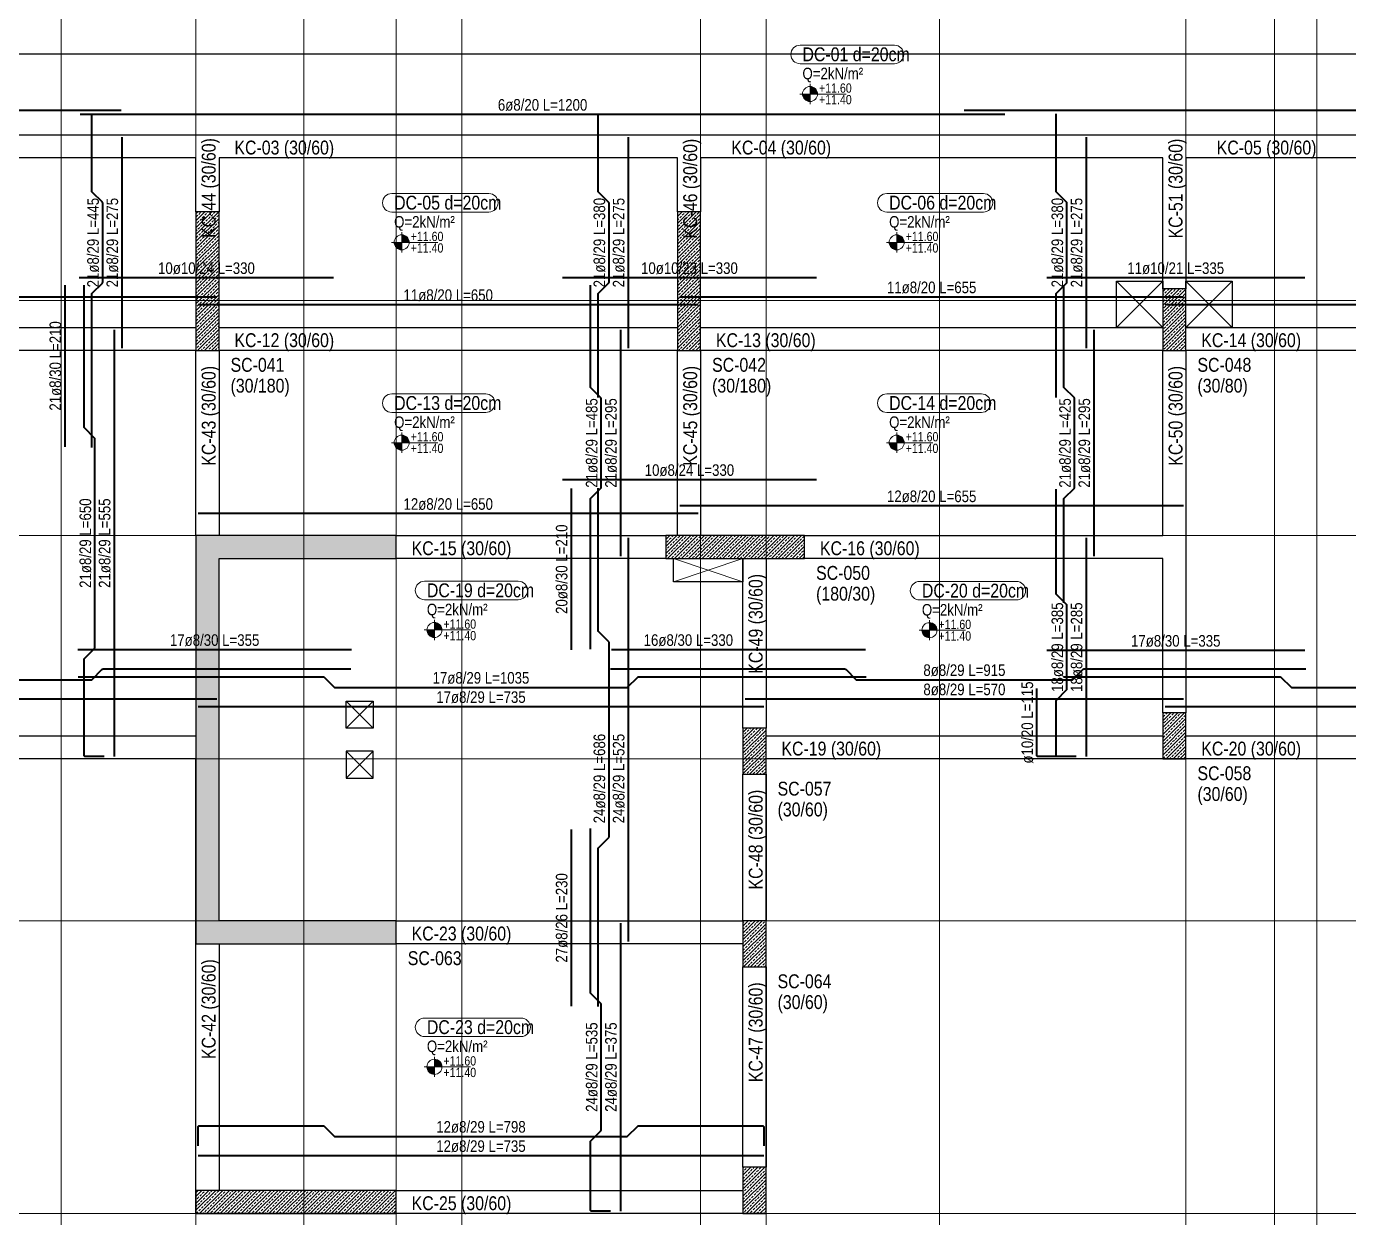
# Model space of a CAD drawing. Header units: millimetres. Extents: x 2439 to 10957, y 567 to 5865.
# Drawn here: x 6617 to 8333, y 3082 to 4628 of the extents above; entities that cross this region are included whole.
import ezdxf
from ezdxf.enums import TextEntityAlignment as Align

# ---------------------------------------------------------------- set-up
doc = ezdxf.new("R2010")
doc.units = ezdxf.units.MM
doc.linetypes.add('DASHED', pattern=[0.75, 0.5, -0.25])
for name, color, linetype, lineweight in [('AKS CIZGISI (BEYKENT)', 252, 'DASHED', 20), ('CIZGI (BEYKENT)', 1, 'Continuous', 20), ('DONATI (BEYKENT)', 4, 'Continuous', 40), ('DONATI YAZISI (BEYKENT)', 3, 'Continuous', 20), ('DOSEME ISMI (BEYKENT)', 9, 'Continuous', 20), ('DOSEME PAFTA (BEYKENT)', 3, 'Continuous', 20), ('KALIP BOSLUK (BEYKENT)', 30, 'Continuous', 25), ('KAT SINIRI (BEYKENT)', 41, 'Continuous', 25), ('KIRIS (BEYKENT)', 2, 'Continuous', 30), ('KIRIS ISMI (BEYKENT)', 40, 'Continuous', 20), ('KOLON (BEYKENT)', 3, 'Continuous', 30), ('KOLON ISMI (BEYKENT)', 91, 'Continuous', 20), ('KOT CIZGISI (BEYKENT)', 7, 'Continuous', 20), ('KOT YAZI (BEYKENT)', 7, 'Continuous', 20), ('TARAMA (BEYKENT)', 252, 'Continuous', 20), ('YUK YAZISI (BEYKENT)', 140, 'Continuous', 20)]:
    doc.layers.add(name, color=color, linetype=linetype, lineweight=lineweight)
doc.styles.add('DONATI YAZISI (BEYKENT)', font='')
doc.styles.add('YAZI (BEYKENT)', font='')
doc.styles.get('DONATI YAZISI (BEYKENT)').set_extended_font_data('Bahnschrift Light Condensed')
doc.styles.get('YAZI (BEYKENT)').set_extended_font_data('Bahnschrift Light Condensed')
pattern_1 = [(45, (-125226.307, -4217.866), (-4.49012806, 4.49012806), []), (45, (-125221.817, -4217.866), (-4.49012806, 4.49012806), [3.175, -1.5875])]

msp = doc.modelspace()

# ---------------------------------------------------------------- hatches: boundary and pattern name
at = {"layer": 'KOT CIZGISI (BEYKENT)', "true_color": 0x000000}
h = msp.add_hatch(color=18, dxfattribs=at)
h.dxf.hatch_style = 1
h.paths.add_polyline_path([(7634, 4550.1), (7634, 4540.3), (7643.7, 4540.3, 0.414214)])
h = msp.add_hatch(color=18, dxfattribs=at)
h.dxf.hatch_style = 1
h.paths.add_polyline_path([(7634, 4540.3), (7624.2, 4540.3, 0.414214), (7634, 4530.6)])
h = msp.add_hatch(color=18, dxfattribs=at)
h.dxf.hatch_style = 1
h.paths.add_polyline_path([(7104, 4347.8), (7094.2, 4347.8, 0.414214), (7104, 4338.1)])
h = msp.add_hatch(color=18, dxfattribs=at)
h.dxf.hatch_style = 1
h.paths.add_polyline_path([(7104, 4357.6), (7104, 4347.8), (7113.7, 4347.8, 0.414214)])
h = msp.add_hatch(color=18, dxfattribs=at)
h.dxf.hatch_style = 1
h.paths.add_polyline_path([(7746.5, 4347.8), (7736.7, 4347.8, 0.414214), (7746.5, 4338.1)])
h = msp.add_hatch(color=18, dxfattribs=at)
h.dxf.hatch_style = 1
h.paths.add_polyline_path([(7746.5, 4357.6), (7746.5, 4347.8), (7756.2, 4347.8, 0.414214)])
h = msp.add_hatch(color=18, dxfattribs=at)
h.dxf.hatch_style = 1
h.paths.add_polyline_path([(7104, 4087.8), (7094.2, 4087.8, 0.414214), (7104, 4078.1)])
h = msp.add_hatch(color=18, dxfattribs=at)
h.dxf.hatch_style = 1
h.paths.add_polyline_path([(7104, 4097.6), (7104, 4087.8), (7113.7, 4087.8, 0.414214)])
h = msp.add_hatch(color=18, dxfattribs=at)
h.dxf.hatch_style = 1
h.paths.add_polyline_path([(7746.5, 4087.8), (7736.7, 4087.8, 0.414214), (7746.5, 4078.1)])
h = msp.add_hatch(color=18, dxfattribs=at)
h.dxf.hatch_style = 1
h.paths.add_polyline_path([(7746.5, 4097.6), (7746.5, 4087.8), (7756.2, 4087.8, 0.414214)])
h = msp.add_hatch(color=18, dxfattribs=at)
h.dxf.hatch_style = 1
h.paths.add_polyline_path([(7146.5, 3844.7), (7136.7, 3844.7, 0.414214), (7146.5, 3835)])
h = msp.add_hatch(color=18, dxfattribs=at)
h.dxf.hatch_style = 1
h.paths.add_polyline_path([(7146.5, 3854.5), (7146.5, 3844.7), (7156.2, 3844.7, 0.414214)])
h = msp.add_hatch(color=18, dxfattribs=at)
h.dxf.hatch_style = 1
h.paths.add_polyline_path([(7789, 3844.4), (7779.2, 3844.4, 0.414214), (7789, 3834.6)])
h = msp.add_hatch(color=18, dxfattribs=at)
h.dxf.hatch_style = 1
h.paths.add_polyline_path([(7789, 3854.2), (7789, 3844.4), (7798.7, 3844.4, 0.414214)])
h = msp.add_hatch(color=18, dxfattribs=at)
h.dxf.hatch_style = 1
h.paths.add_polyline_path([(7146.5, 3277.8), (7136.7, 3277.8, 0.414214), (7146.5, 3268.1)])
h = msp.add_hatch(color=18, dxfattribs=at)
h.dxf.hatch_style = 1
h.paths.add_polyline_path([(7146.5, 3287.6), (7146.5, 3277.8), (7156.2, 3277.8, 0.414214)])
at = {"layer": 'TARAMA (BEYKENT)'}
h = msp.add_hatch(dxfattribs=at)
h.set_pattern_fill('ANSI33', color=256, style=0)
h.set_pattern_definition(pattern_1)
h.paths.add_polyline_path([(6836.9, 4207.4), (6866.9, 4207.4), (6866.9, 4387.4), (6836.9, 4387.4)], flags=16)
h = msp.add_hatch(dxfattribs=at)
h.set_pattern_fill('ANSI33', color=256, style=0)
h.set_pattern_definition(pattern_1)
h.paths.add_polyline_path([(7461.9, 4207.4), (7491.9, 4207.4), (7491.9, 4387.4), (7461.9, 4387.4)], flags=16)
h = msp.add_hatch(dxfattribs=at)
h.set_pattern_fill('ANSI33', color=256, style=0)
h.set_pattern_definition(pattern_1)
h.paths.add_polyline_path([(8091.9, 4207.4), (8121.9, 4207.4), (8121.9, 4287.4), (8091.9, 4287.4)], flags=16)
h = msp.add_hatch(dxfattribs=at)
h.set_pattern_fill('ANSI33', color=256, style=0)
h.set_pattern_definition(pattern_1)
h.paths.add_polyline_path([(6836.9, 3967.4), (6836.9, 3437.4), (7096.9, 3437.4), (7096.9, 3467.4), (6866.9, 3467.4), (6866.9, 3937.4), (7096.9, 3937.4), (7096.9, 3967.4)], flags=16)
h = msp.add_hatch(dxfattribs=at)
h.set_pattern_fill('ANSI33', color=256, style=0)
h.set_pattern_definition(pattern_1)
h.paths.add_polyline_path([(7446.9, 3937.4), (7626.9, 3937.4), (7626.9, 3967.4), (7446.9, 3967.4)], flags=16)
h = msp.add_hatch(dxfattribs=at)
h.set_pattern_fill('ANSI33', color=256, style=0)
h.set_pattern_definition(pattern_1)
h.paths.add_polyline_path([(8091.9, 3677.4), (8121.9, 3677.4), (8121.9, 3737.4), (8091.9, 3737.4)], flags=16)
h = msp.add_hatch(dxfattribs=at)
h.set_pattern_fill('ANSI33', color=256, style=0)
h.set_pattern_definition(pattern_1)
h.paths.add_polyline_path([(7546.9, 3657.4), (7576.9, 3657.4), (7576.9, 3717.4), (7546.9, 3717.4)], flags=16)
h = msp.add_hatch(dxfattribs=at)
h.set_pattern_fill('ANSI33', color=256, style=0)
h.set_pattern_definition(pattern_1)
h.paths.add_polyline_path([(7546.9, 3407.4), (7576.9, 3407.4), (7576.9, 3467.4), (7546.9, 3467.4)], flags=16)
h = msp.add_hatch(dxfattribs=at)
h.set_pattern_fill('ANSI33', color=256, style=0)
h.set_pattern_definition(pattern_1)
h.paths.add_polyline_path([(7546.9, 3087.4), (7576.9, 3087.4), (7576.9, 3147.4), (7546.9, 3147.4)], flags=16)
h = msp.add_hatch(dxfattribs=at)
h.set_pattern_fill('ANSI33', color=256, style=0)
h.set_pattern_definition(pattern_1)
h.paths.add_polyline_path([(6836.9, 3087.4), (7096.9, 3087.4), (7096.9, 3117.4), (6836.9, 3117.4)], flags=16)

# ---------------------------------------------------------------- linework, layer by layer
at = {"layer": 'AKS CIZGISI (BEYKENT)', "color": 175, "true_color": 0x4554a5}
for p, q in [((8291.9, 627.4), (8291.9, 5567.4)), ((6976.9, 687.4), (6976.9, 5507.4)), ((7181.9, 687.4), (7181.9, 5507.4)), ((7801.9, 687.4), (7801.9, 5507.4)), ((8236.9, 687.4), (8236.9, 5507.4)), ((2796.9, 4207.4), (10836.9, 4207.4))]:
    msp.add_line(p, q, dxfattribs=at)
at = {"layer": 'AKS CIZGISI (BEYKENT)'}
for p, q in [((6661.9, 687.4), (6661.9, 5507.4)), ((6836.9, 687.4), (6836.9, 5507.4)), ((7096.9, 687.4), (7096.9, 5507.4)), ((7491.9, 687.4), (7491.9, 5507.4)), ((7576.9, 687.4), (7576.9, 5507.4)), ((8121.9, 687.4), (8121.9, 5507.4)), ((2796.9, 4272.4), (10836.9, 4272.4)), ((2796.9, 3967.4), (10836.9, 3967.4)), ((2796.9, 3677.4), (10836.9, 3677.4)), ((2796.9, 3467.4), (10836.9, 3467.4)), ((2796.9, 3087.4), (10836.9, 3087.4))]:
    msp.add_line(p, q, dxfattribs=at)
at = {"layer": 'CIZGI (BEYKENT)'}
for p, q in [((8031.9, 4297.4), (8091.9, 4237.4)), ((8091.9, 4297.4), (8031.9, 4237.4)), ((8121.9, 4237.4), (8181.9, 4297.4)), ((8181.9, 4237.4), (8121.9, 4297.4)), ((7456.9, 3907.4), (7546.9, 3937.4)), ((7456.9, 3937.4), (7546.9, 3907.4)), ((7031.9, 3717.4), (7066.9, 3752.4)), ((7031.9, 3752.4), (7066.9, 3717.4)), ((7032.1, 3687.4), (7067.1, 3652.4)), ((7067.1, 3687.4), (7032.1, 3652.4))]:
    msp.add_line(p, q, dxfattribs=at)
at = {"layer": 'DONATI (BEYKENT)'}
for points in [[(6739.9, 4518.7), (5539.9, 4518.7)], [(7886.9, 4513.7), (6686.9, 4513.7)], [(9033.9, 4518.7), (7833.9, 4518.7)], [(6740.9, 4484.4), (6740.9, 4210.4)], [(7398.1, 4484.4), (7398.1, 4210.4)], [(7992.5, 4484.4), (7992.5, 4210.4)], [(6666.9, 4292.4), (6666.9, 4082.4)], [(7015.6, 4301.8), (6685.6, 4301.8)], [(7642.4, 4301.8), (7312.6, 4301.8)], [(8276.1, 4301.8), (7941.4, 4301.8)], [(6863.9, 4276.8), (6204.9, 4276.8)], [(8118.9, 4276.8), (7464.9, 4276.8)], [(7488.9, 4266.8), (6839.9, 4266.8)], [(8763.9, 4266.8), (8094.9, 4266.8)], [(6730.9, 4234.4), (6730.9, 3680.4)], [(7388.1, 4234.4), (7388.1, 3940.4)], [(8002.5, 4234.4), (8002.5, 3940.4)], [(7642.4, 4039.7), (7312.6, 4039.7)], [(7324.1, 4028.4), (7324.1, 3818.9)], [(8118.9, 4005.7), (7464.9, 4005.7)], [(7488.9, 3995.7), (6839.9, 3995.7)], [(7398.1, 3964.4), (7398.1, 3440.4)], [(7992.5, 3964.4), (7992.5, 3680.4)], [(7038.9, 3819.1), (6683.6, 3819.1)], [(7706.1, 3819.1), (7376.4, 3819.1)], [(8276.1, 3818.1), (7941.4, 3818.1)], [(6863.9, 3755.1), (6204.9, 3755.1)], [(7573.9, 3745.1), (6839.9, 3745.1)], [(8118.9, 3755.1), (7549.9, 3755.1)], [(8763.9, 3745.1), (8094.9, 3745.1)], [(7324.1, 3585.9), (7324.1, 3356.4)], [(7388.1, 3464.4), (7388.1, 3090.4)], [(7573.9, 3162.4), (6839.9, 3162.4)]]:
    msp.add_lwpolyline(points, dxfattribs=at)
for points in [[(6701.9, 4081.4), (6701.9, 4280.7, -0.198912), (6702.4, 4281.8), (6715.5, 4294.9, 0.198912), (6715.9, 4296), (6715.9, 4398.7, 0.198912), (6715.5, 4399.8), (6702.4, 4412.9, -0.198912), (6701.9, 4414), (6701.9, 4514.4)], [(7359.1, 4146.4), (7359.1, 4280.7, -0.198912), (7359.5, 4281.8), (7372.6, 4294.9, 0.198912), (7373.1, 4296), (7373.1, 4398.7, 0.198912), (7372.6, 4399.8), (7359.5, 4412.9, -0.198912), (7359.1, 4414), (7359.1, 4514.4)], [(7953.5, 4146.4), (7953.5, 4280.7, -0.198912), (7954, 4281.8), (7967.1, 4294.9, 0.198912), (7967.5, 4296), (7967.5, 4398.7, 0.198912), (7967.1, 4399.8), (7954, 4412.9, -0.198912), (7953.5, 4414), (7953.5, 4514.4)], [(6717.9, 3680.4), (6693.4, 3680.4, -0.414214), (6691.9, 3681.9), (6691.9, 3806.7, -0.198912), (6692.4, 3807.8), (6705.5, 3820.9, 0.198912), (6705.9, 3822), (6705.9, 4092.7, 0.198912), (6705.5, 4093.8), (6692.4, 4106.9, -0.198912), (6691.9, 4108), (6691.9, 4292.4)], [(7349.1, 3819.9), (7349.1, 4014.7, -0.198912), (7349.5, 4015.8), (7362.6, 4028.9, 0.198912), (7363.1, 4030), (7363.1, 4144.7, 0.198912), (7362.6, 4145.8), (7349.5, 4158.9, -0.198912), (7349.1, 4160), (7349.1, 4292.4)], [(7963.5, 3879.9), (7963.5, 4014.7, -0.198912), (7964, 4015.8), (7977.1, 4028.9, 0.198912), (7977.5, 4030), (7977.5, 4144.7, 0.198912), (7977.1, 4145.8), (7964, 4158.9, -0.198912), (7963.5, 4160), (7963.5, 4292.4)], [(7359.1, 3355.9), (7359.1, 3560.7, -0.198912), (7359.5, 3561.8), (7372.6, 3574.9, 0.198912), (7373.1, 3576), (7373.1, 3828.7, 0.198912), (7372.6, 3829.8), (7359.5, 3842.9, -0.198912), (7359.1, 3844), (7359.1, 4028.9)], [(7979.5, 3680.4), (7955, 3680.4, -0.414214), (7953.5, 3681.9), (7953.5, 3752.7, -0.198912), (7954, 3753.8), (7967.1, 3766.9, 0.198912), (7967.5, 3768), (7967.5, 3876.7, 0.198912), (7967.1, 3877.8), (7954, 3890.9, -0.198912), (7953.5, 3892), (7953.5, 4027.4)], [(6049.6, 3794.1), (6352.3, 3794.1, -0.198912), (6353.3, 3793.7), (6366.4, 3780.5, 0.198912), (6367.5, 3780.1), (6701.3, 3780.1, 0.198912), (6702.3, 3780.5), (6715.4, 3793.7, -0.198912), (6716.5, 3794.1), (7037.9, 3794.1)], [(7374.9, 3794.1), (7679.3, 3794.1, -0.198912), (7680.3, 3793.7), (7693.4, 3780.5, 0.198912), (7694.5, 3780.1), (7974.3, 3780.1, 0.198912), (7975.3, 3780.5), (7988.4, 3793.7, -0.198912), (7989.5, 3794.1), (8277.6, 3794.1)], [(6684.1, 3784.1), (7002.3, 3784.1, -0.198912), (7003.3, 3783.7), (7016.4, 3770.5, 0.198912), (7017.5, 3770.1), (7396.3, 3770.1, 0.198912), (7397.3, 3770.5), (7410.4, 3783.7, -0.198912), (7411.5, 3784.1), (7707.1, 3784.1)], [(7963.1, 3784.1), (8244.3, 3784.1, -0.198912), (8245.3, 3783.7), (8258.4, 3770.5, 0.198912), (8259.5, 3770.1), (8599.3, 3770.1, 0.198912), (8600.3, 3770.5), (8613.4, 3783.7, -0.198912), (8614.5, 3784.1), (8895.6, 3784.1)], [(7954.5, 3680.4), (7930, 3680.4, -0.414214), (7928.5, 3681.9), (7928.5, 3768.9)], [(7375.1, 3090.4), (7350.6, 3090.4, -0.414214), (7349.1, 3091.9), (7349.1, 3180.7, -0.198912), (7349.5, 3181.8), (7362.6, 3194.9, 0.198912), (7363.1, 3196), (7363.1, 3358.7, 0.198912), (7362.6, 3359.8), (7349.5, 3372.9, -0.198912), (7349.1, 3374), (7349.1, 3586.9)], [(6839.9, 3175.4), (6839.9, 3199.9, -0.414214), (6841.4, 3201.4), (7002.3, 3201.4, -0.198912), (7003.3, 3201), (7016.4, 3187.9, 0.198912), (7017.5, 3187.4), (7396.3, 3187.4, 0.198912), (7397.3, 3187.9), (7410.4, 3201, -0.198912), (7411.5, 3201.4), (7572.4, 3201.4, -0.414214), (7573.9, 3199.9), (7573.9, 3175.4)]]:
    msp.add_lwpolyline(points, format="xyb", dxfattribs=at)
at = {"layer": 'DOSEME PAFTA (BEYKENT)'}
for points in [[(7621.2, 4603.6), (7743.6, 4603.6, -1), (7743.6, 4579.6), (7621.2, 4579.6, -1)], [(7091.2, 4411.1), (7217.1, 4411.1, -1), (7217.1, 4387.1), (7091.2, 4387.1, -1)], [(7733.7, 4411.1), (7859.1, 4411.1, -1), (7859.1, 4387.1), (7733.7, 4387.1, -1)], [(7091.2, 4151.1), (7213.1, 4151.1, -1), (7213.1, 4127.1), (7091.2, 4127.1, -1)], [(7733.7, 4151.1), (7856.5, 4151.1, -1), (7856.5, 4127.1), (7733.7, 4127.1, -1)], [(7133.7, 3908), (7255.4, 3908, -1), (7255.4, 3884), (7133.7, 3884, -1)], [(7776.2, 3907.7), (7901.9, 3907.7, -1), (7901.9, 3883.7), (7776.2, 3883.7, -1)], [(7133.7, 3341.1), (7259, 3341.1, -1), (7259, 3317.1), (7133.7, 3317.1, -1)]]:
    msp.add_lwpolyline(points, format="xyb", close=True, dxfattribs=at)
at = {"layer": 'KALIP BOSLUK (BEYKENT)'}
for points in [[(8031.9, 4297.4), (8091.9, 4297.4), (8091.9, 4237.4), (8031.9, 4237.4)], [(8121.9, 4297.4), (8181.9, 4297.4), (8181.9, 4237.4), (8121.9, 4237.4)], [(7456.9, 3937.4), (7546.9, 3937.4), (7546.9, 3907.4), (7456.9, 3907.4)], [(7031.9, 3752.4), (7066.9, 3752.4), (7066.9, 3717.4), (7031.9, 3717.4)], [(7067.1, 3687.4), (7032.1, 3687.4), (7032.1, 3652.4), (7067.1, 3652.4)]]:
    msp.add_lwpolyline(points, close=True, dxfattribs=at)
at = {"layer": 'KAT SINIRI (BEYKENT)'}
msp.add_lwpolyline([(5536.7, 4592.4), (9851.7, 4592.4), (9851.7, 4302.4), (10056.7, 4302.4), (10056.6, 1867.4), (9216.9, 1867.4), (9216.7, 3677.4), (7576.7, 3677.4), (7576.7, 3087.4), (6836.7, 3087.4), (6836.7, 3677.4), (5536.9, 3677.4)], close=True, dxfattribs=at)
at = {"layer": 'KIRIS (BEYKENT)'}
for p, q in [((5566.9, 4487.4), (9711.9, 4487.4)), ((6836.9, 4457.4), (6231.9, 4457.4)), ((6836.9, 4387.4), (6836.9, 4457.4)), ((7461.9, 4457.4), (6866.9, 4457.4)), ((6866.9, 4457.4), (6866.9, 4387.4)), ((7461.9, 4387.4), (7461.9, 4457.4)), ((8091.9, 4457.4), (7491.9, 4457.4)), ((7491.9, 4457.4), (7491.9, 4387.4)), ((8091.9, 4287.4), (8091.9, 4457.4)), ((8736.9, 4457.4), (8121.9, 4457.4)), ((8121.9, 4457.4), (8121.9, 4287.4)), ((6231.9, 4237.4), (6836.9, 4237.4)), ((6866.9, 4237.4), (7461.9, 4237.4)), ((7491.9, 4237.4), (8091.9, 4237.4)), ((8121.9, 4237.4), (8736.9, 4237.4)), ((6836.9, 4207.4), (6231.9, 4207.4)), ((6836.9, 3967.4), (6836.9, 4207.4)), ((7461.9, 4207.4), (6866.9, 4207.4)), ((6866.9, 4207.4), (6866.9, 3967.4)), ((7461.9, 3967.4), (7461.9, 4207.4)), ((8091.9, 4207.4), (7491.9, 4207.4)), ((7491.9, 4207.4), (7491.9, 3967.4)), ((8091.9, 3967.4), (8091.9, 4207.4)), ((8736.9, 4207.4), (8121.9, 4207.4)), ((8121.9, 4207.4), (8121.9, 3737.4)), ((7096.9, 3967.4), (7446.9, 3967.4)), ((7626.9, 3967.4), (8091.9, 3967.4)), ((7446.9, 3937.4), (7096.9, 3937.4)), ((7546.9, 3717.4), (7546.9, 3937.4)), ((7576.9, 3937.4), (7576.9, 3717.4)), ((8091.9, 3937.4), (7626.9, 3937.4)), ((8091.9, 3737.4), (8091.9, 3937.4)), ((6231.9, 3707.4), (6836.9, 3707.4)), ((7576.9, 3707.4), (8091.9, 3707.4)), ((8121.9, 3707.4), (8706.9, 3707.4)), ((6836.9, 3677.4), (6231.9, 3677.4)), ((8091.9, 3677.4), (7576.9, 3677.4)), ((8706.9, 3677.4), (8121.9, 3677.4)), ((7546.9, 3467.4), (7546.9, 3657.4)), ((7576.9, 3657.4), (7576.9, 3467.4)), ((7096.9, 3467.4), (7546.9, 3467.4)), ((6836.9, 3117.4), (6836.9, 3437.4)), ((6866.9, 3437.4), (6866.9, 3117.4)), ((7546.9, 3437.4), (7096.9, 3437.4)), ((7546.9, 3147.4), (7546.9, 3407.4)), ((7576.9, 3407.4), (7576.9, 3147.4)), ((7096.9, 3117.4), (7546.9, 3117.4)), ((7546.9, 3087.4), (7096.9, 3087.4))]:
    msp.add_line(p, q, dxfattribs=at)
at = {"layer": 'KOLON (BEYKENT)'}
for points in [[(6836.9, 4207.4), (6866.9, 4207.4), (6866.9, 4387.4), (6836.9, 4387.4)], [(7461.9, 4207.4), (7491.9, 4207.4), (7491.9, 4387.4), (7461.9, 4387.4)], [(8091.9, 4207.4), (8121.9, 4207.4), (8121.9, 4287.4), (8091.9, 4287.4)], [(6836.9, 3967.4), (6836.9, 3437.4), (7096.9, 3437.4), (7096.9, 3467.4), (6866.9, 3467.4), (6866.9, 3937.4), (7096.9, 3937.4), (7096.9, 3967.4)], [(7446.9, 3937.4), (7626.9, 3937.4), (7626.9, 3967.4), (7446.9, 3967.4)], [(8091.9, 3677.4), (8121.9, 3677.4), (8121.9, 3737.4), (8091.9, 3737.4)], [(7546.9, 3657.4), (7576.9, 3657.4), (7576.9, 3717.4), (7546.9, 3717.4)], [(7546.9, 3407.4), (7576.9, 3407.4), (7576.9, 3467.4), (7546.9, 3467.4)], [(7546.9, 3087.4), (7576.9, 3087.4), (7576.9, 3147.4), (7546.9, 3147.4)], [(6836.9, 3087.4), (7096.9, 3087.4), (7096.9, 3117.4), (6836.9, 3117.4)]]:
    msp.add_lwpolyline(points, close=True, dxfattribs=at)
at = {"layer": 'KOT CIZGISI (BEYKENT)'}
for p, q in [((7634, 4553.4), (7634, 4527.3)), ((7620.9, 4540.3), (7680.9, 4540.3)), ((7104, 4360.9), (7104, 4334.8)), ((7746.5, 4360.9), (7746.5, 4334.8)), ((7090.9, 4347.8), (7150.9, 4347.8)), ((7733.4, 4347.8), (7793.4, 4347.8)), ((7090.9, 4087.8), (7150.9, 4087.8)), ((7104, 4100.9), (7104, 4074.8)), ((7733.4, 4087.8), (7793.4, 4087.8)), ((7746.5, 4100.9), (7746.5, 4074.8)), ((7133.4, 3844.7), (7193.4, 3844.7)), ((7146.5, 3857.8), (7146.5, 3831.7)), ((7775.9, 3844.4), (7835.9, 3844.4)), ((7789, 3857.5), (7789, 3831.4)), ((7133.4, 3277.8), (7193.4, 3277.8)), ((7146.5, 3290.9), (7146.5, 3264.8))]:
    msp.add_line(p, q, dxfattribs=at)
for centre in [(7634, 4540.3), (7104, 4347.8), (7746.5, 4347.8), (7104, 4087.8), (7746.5, 4087.8), (7146.5, 3844.7), (7789, 3844.4), (7146.5, 3277.8)]:
    msp.add_circle(centre, 9.78, dxfattribs=at)

# ---------------------------------------------------------------- texts
at = {"layer": 'DONATI YAZISI (BEYKENT)', "style": 'DONATI YAZISI (BEYKENT)'}
for s, p in [('6ø8/20 L=1200', (7286.9, 4526.2)), ('10ø10/24 L=330', (6850.6, 4314.3)), ('10ø10/23 L=330', (7477.5, 4314.3)), ('11ø10/21 L=335', (8108.7, 4314.3)), ('11ø8/20 L=655', (7791.9, 4289.3)), ('11ø8/20 L=650', (7164.4, 4279.3)), ('10ø8/24 L=330', (7477.5, 4052.2)), ('12ø8/20 L=650', (7164.4, 4008.2)), ('12ø8/20 L=655', (7791.9, 4018.2)), ('17ø8/30 L=355', (6861.2, 3831.6)), ('16ø8/30 L=330', (7476.1, 3831.6)), ('17ø8/30 L=335', (8108.7, 3830.6)), ('8ø8/29 L=915', (7834.4, 3792.6)), ('17ø8/29 L=1035', (7206.9, 3782.6)), ('8ø8/29 L=570', (7834.4, 3767.6)), ('17ø8/29 L=735', (7206.9, 3757.6)), ('12ø8/29 L=798', (7206.9, 3199.9)), ('12ø8/29 L=735', (7206.9, 3174.9))]:
    msp.add_text(s, height=15, dxfattribs=at).set_placement(p, align=Align.MIDDLE_CENTER)
for s, p in [('21ø8/29 L=445', (6703.4, 4347.4)), ('21ø8/29 L=275', (6728.4, 4347.4)), ('21ø8/29 L=380', (7360.6, 4347.4)), ('21ø8/29 L=275', (7385.6, 4347.4)), ('21ø8/29 L=380', (7955, 4347.4)), ('21ø8/29 L=275', (7980, 4347.4)), ('21ø8/30 L=210', (6654.4, 4187.4)), ('21ø8/29 L=485', (7350.6, 4087.4)), ('21ø8/29 L=295', (7375.6, 4087.4)), ('21ø8/29 L=425', (7965, 4087.4)), ('21ø8/29 L=295', (7990, 4087.4)), ('21ø8/29 L=650', (6693.4, 3957.4)), ('21ø8/29 L=555', (6718.4, 3957.4)), ('20ø8/30 L=210', (7311.6, 3923.6)), ('18ø8/29 L=385', (7955, 3822.4)), ('18ø8/29 L=285', (7980, 3822.4)), ('ø10/20 L=115', (7916, 3724.6)), ('24ø8/29 L=686', (7360.6, 3651.9)), ('24ø8/29 L=525', (7385.6, 3651.9)), ('27ø8/26 L=230', (7311.6, 3471.1)), ('24ø8/29 L=535', (7350.6, 3277.4)), ('24ø8/29 L=375', (7375.6, 3277.4))]:
    msp.add_text(s, height=15, rotation=90, dxfattribs=at).set_placement(p, align=Align.MIDDLE_CENTER)
at = {"layer": 'DOSEME ISMI (BEYKENT)', "style": 'YAZI (BEYKENT)'}
for s, p in [('DC-01 d=20cm', (7624.2, 4577.4)), ('DC-05 d=20cm', (7094.2, 4384.9)), ('DC-06 d=20cm', (7736.7, 4384.9)), ('DC-13 d=20cm', (7094.2, 4124.9)), ('DC-14 d=20cm', (7736.7, 4124.9)), ('DC-19 d=20cm', (7136.7, 3881.8)), ('DC-20 d=20cm', (7779.2, 3881.4)), ('DC-23 d=20cm', (7136.7, 3314.9))]:
    msp.add_text(s, height=18, dxfattribs=at).set_placement(p, align=Align.BOTTOM_LEFT)
at = {"layer": 'KIRIS ISMI (BEYKENT)', "style": 'YAZI (BEYKENT)'}
for s, p in [('KC-44 (30/60)', (6867.9, 4483)), ('KC-46 (30/60)', (7492.9, 4482.2)), ('KC-51 (30/60)', (8122.9, 4482.3)), ('KC-43 (30/60)', (6867.9, 4187.4)), ('KC-45 (30/60)', (7492.9, 4187.4)), ('KC-50 (30/60)', (8122.9, 4187.4)), ('KC-49 (30/60)', (7577.9, 3917.4)), ('KC-48 (30/60)', (7577.9, 3637.4)), ('KC-42 (30/60)', (6867.9, 3417.4)), ('KC-47 (30/60)', (7577.9, 3387.4))]:
    msp.add_text(s, height=18, rotation=90, dxfattribs=at).set_placement(p, align=Align.BOTTOM_RIGHT)
for s, p in [('KC-03 (30/60)', (6886.9, 4456.4)), ('KC-04 (30/60)', (7531.9, 4456.4)), ('KC-05 (30/60)', (8161.9, 4456.4)), ('KC-12 (30/60)', (6886.9, 4206.4)), ('KC-13 (30/60)', (7511.9, 4206.4)), ('KC-14 (30/60)', (8141.9, 4206.4)), ('KC-15 (30/60)', (7116.9, 3936.4)), ('KC-16 (30/60)', (7646.9, 3936.4)), ('KC-19 (30/60)', (7596.9, 3676.4)), ('KC-20 (30/60)', (8141.9, 3676.4)), ('KC-23 (30/60)', (7116.9, 3436.4)), ('KC-25 (30/60)', (7116.9, 3086.4))]:
    msp.add_text(s, height=18, dxfattribs=at).set_placement(p, align=Align.BOTTOM_LEFT)
at = {"layer": 'KOLON ISMI (BEYKENT)', "style": 'YAZI (BEYKENT)'}
for s, p in [('SC-041', (6881.9, 4174.4)), ('SC-042', (7506.9, 4174.4)), ('SC-048', (8136.9, 4174.4)), ('(30/180)', (6881.9, 4147.4)), ('(30/180)', (7506.9, 4147.4)), ('(30/80)', (8136.9, 4147.4)), ('SC-050', (7641.9, 3904.4)), ('(180/30)', (7641.9, 3877.4)), ('SC-058', (8136.9, 3644.4)), ('SC-057', (7591.9, 3624.4)), ('(30/60)', (8136.9, 3617.4)), ('(30/60)', (7591.9, 3597.4)), ('SC-063', (7111.9, 3404.4)), ('SC-064', (7591.9, 3374.4)), ('(30/60)', (7591.9, 3347.4))]:
    msp.add_text(s, height=18, dxfattribs=at).set_placement(p, align=Align.BOTTOM_LEFT)
at = {"layer": 'KOT YAZI (BEYKENT)', "style": 'YAZI (BEYKENT)'}
for s, p in [('+11.60', (7645.7, 4538.4)), ('+11.40', (7645.7, 4523.4)), ('+11.60', (7115.7, 4345.9)), ('+11.60', (7758.2, 4345.9)), ('+11.40', (7115.7, 4330.9)), ('+11.40', (7758.2, 4330.9)), ('+11.60', (7115.7, 4085.9)), ('+11.60', (7758.2, 4085.9)), ('+11.40', (7115.7, 4070.9)), ('+11.40', (7758.2, 4070.9)), ('+11.60', (7158.2, 3842.8)), ('+11.60', (7800.7, 3842.4)), ('+11.40', (7158.2, 3827.8)), ('+11.40', (7800.7, 3827.4)), ('+11.60', (7158.2, 3275.9)), ('+11.40', (7158.2, 3260.9))]:
    msp.add_text(s, height=12, dxfattribs=at).set_placement(p, align=Align.BOTTOM_LEFT)
at = {"layer": 'YUK YAZISI (BEYKENT)', "style": 'YAZI (BEYKENT)'}
for p in [(7624.2, 4554.9), (7094.2, 4362.4), (7736.7, 4362.4), (7094.2, 4102.4), (7736.7, 4102.4), (7136.7, 3859.3), (7779.2, 3858.9), (7136.7, 3292.4)]:
    msp.add_text('Q=2kN/m²', height=15, dxfattribs=at).set_placement(p, align=Align.BOTTOM_LEFT)

doc.saveas('drawing.dxf')
